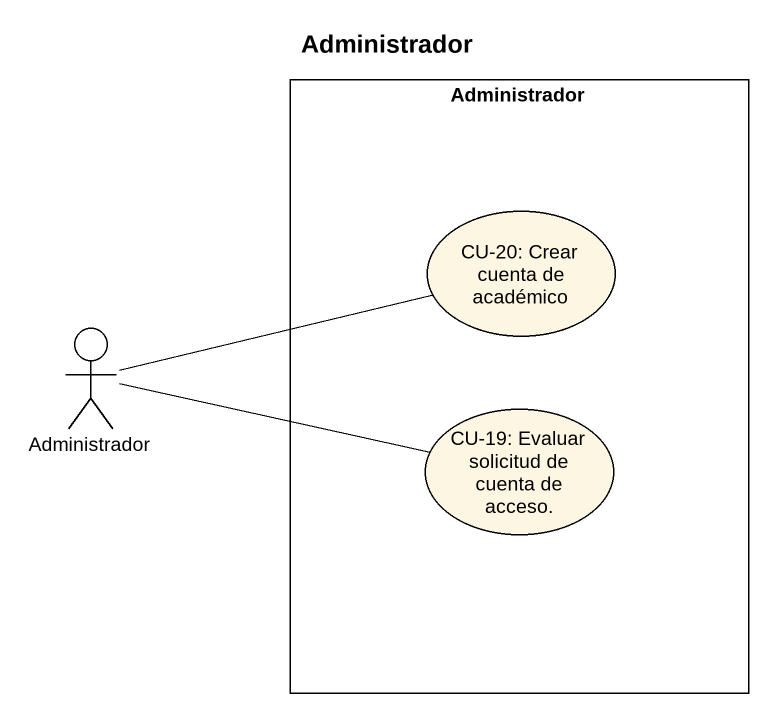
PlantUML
@startuml
title Administrador
rectangle Administrador {
  usecase "CU-20: Crear cuenta de académico" as CU_20_Crear_cuenta_de
  usecase "CU-19: Evaluar solicitud de cuenta de acceso." as CU_19_Evaluar_solicitud_de
}
actor "Administrador" as Administrador_2
Administrador_2 -right- CU_20_Crear_cuenta_de
Administrador_2 -right- CU_19_Evaluar_solicitud_de
@enduml
